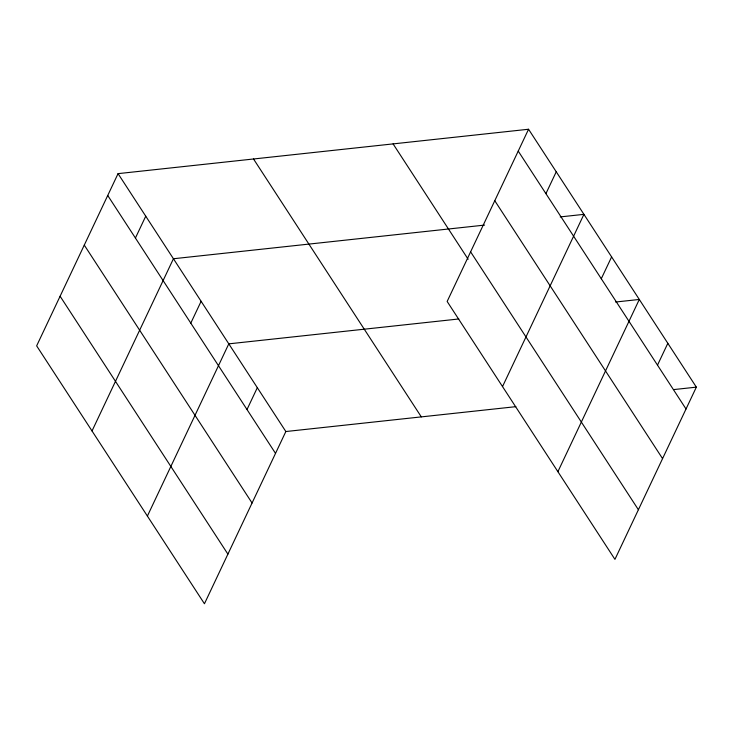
<?xml version="1.0" encoding="UTF-8"?>
<svg xmlns="http://www.w3.org/2000/svg" width="733" height="733" viewBox="0 0 733 733"><rect width="100%" height="100%" fill="white"/><g stroke="black" fill="none" stroke-linecap="round" stroke-linejoin="round"><path stroke-width="1.1" d="M118.059 173.639L36.65 345.857L204.443 603.754L285.852 431.535L118.059 173.639L528.557 129.246L696.35 387.143L614.941 559.361L447.148 301.465L528.557 129.246M135.422 238.033L145.739 216.198M92.019 430.967L173.428 258.749L484.586 225.095M190.791 323.143L201.117 301.3M147.397 516.069L228.797 343.85L458.812 318.974M247.003 409.536L257.32 387.693M545.92 193.64L556.246 171.797M502.526 386.566L583.926 214.348L560.223 216.913M601.289 278.742L611.615 256.907M557.895 471.676L639.304 299.458L615.592 302.023M657.501 365.144L667.827 343.301M285.852 431.535L515.858 406.659M673.774 389.58L696.35 387.143M518.231 151.09L686.024 408.987M494.775 200.714L662.568 458.611M470.604 251.84L638.397 509.737M393.09 143.897L468.149 259.262M253.526 158.988L421.31 416.885M107.733 195.482L275.526 453.379M84.277 245.106L252.07 503.003M60.106 296.233L227.899 554.13"/></g></svg>
